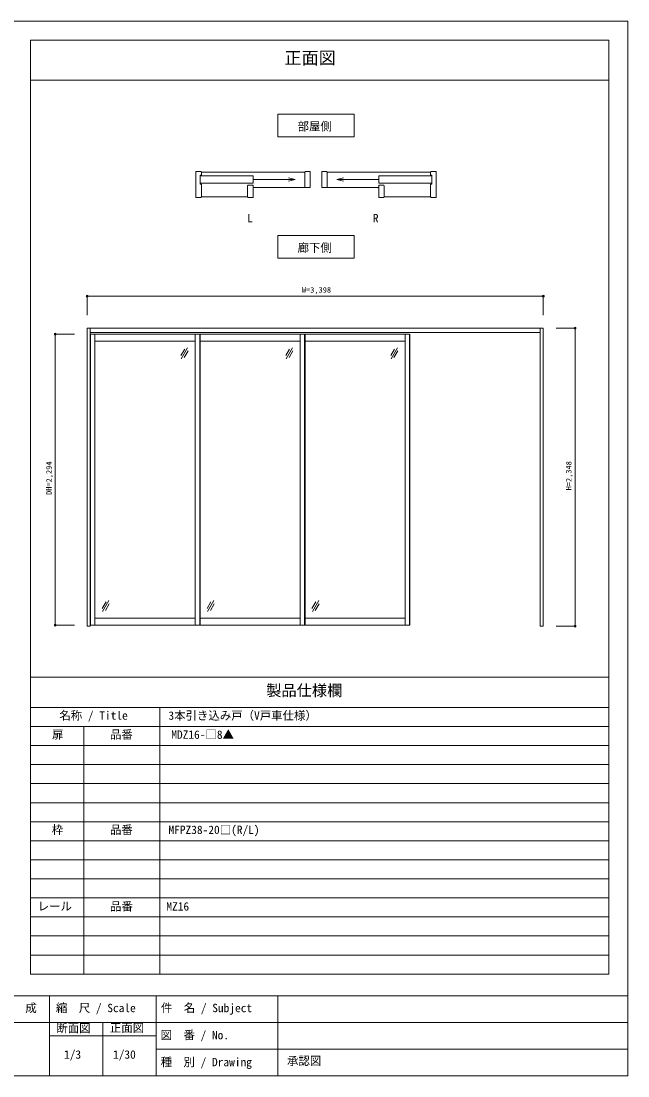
# Model space of a CAD drawing. Units: millimetres on the paper, enlarged 5 times, with parts at other scales. Extents: x -992 to 1008, y -685 to 700.
# Drawn here: x 210 to 1008, y -685 to 700 of the extents above; entities that cross this region are included whole.
import ezdxf
from ezdxf.enums import TextEntityAlignment as Align

# ---------------------------------------------------------------- set-up
doc = ezdxf.new("R2010")
doc.units = ezdxf.units.MM
doc.header["$LTSCALE"] = 5
doc.header["$PDMODE"] = 32
doc.header["$PDSIZE"] = 2.5
for name, color, linetype, lineweight in [('1-0_H-SYM', 7, 'Continuous', 20), ('1-1_0', 7, 'Continuous', 20), ('3-0', 7, 'Continuous', 20)]:
    doc.layers.add(name, color=color, linetype=linetype, lineweight=lineweight)
doc.styles.add('ＭＳ ゴシック', font='')
doc.styles.get('ＭＳ ゴシック').set_extended_font_data('MS Gothic')

msp = doc.modelspace()

# ---------------------------------------------------------------- linework, layer by layer
at = {"layer": '1-0_H-SYM'}
for p, q in [((222.5, -161.25), (222.5, 675)), ((222.5, -201.25), (982.5, -201.25))]:
    msp.add_line(p, q, dxfattribs=at)
at = {"layer": '1-1_0'}
for p, q in [((982.5, 675), (222.5, 675)), ((982.5, -551.25), (982.5, 675)), ((222.5, 622.5), (982.5, 622.5)), ((982.5, -161.25), (982.5, 622.5)), ((222.5, -551.25), (222.5, -161.25)), ((222.5, -161.25), (982.5, -161.25)), ((222.5, -161.25), (982.5, -161.25)), ((392.5, -551.25), (392.5, -201.25)), ((222.5, -226.25), (982.5, -226.25)), ((292.5, -551.25), (292.5, -226.25)), ((222.5, -251.25), (982.5, -251.25)), ((222.5, -276.25), (982.5, -276.25)), ((222.5, -301.25), (982.5, -301.25)), ((222.5, -326.25), (982.5, -326.25)), ((222.5, -351.25), (982.5, -351.25)), ((222.5, -376.25), (982.5, -376.25)), ((222.5, -401.25), (982.5, -401.25)), ((222.5, -426.25), (982.5, -426.25)), ((222.5, -451.25), (982.5, -451.25)), ((222.5, -476.25), (982.5, -476.25)), ((222.5, -501.25), (982.5, -501.25)), ((222.5, -526.25), (982.5, -526.25)), ((222.5, -551.25), (982.5, -551.25)), ((1007.5, -580), (-992.5, -580)), ((247.5, -580), (247.5, -685)), ((387.5, -580), (387.5, -685)), ((547.5, -580), (547.5, -685)), ((1007.5, -615), (-587.5, -615)), ((317.5, -615), (317.5, -685)), ((387.5, -632.5), (247.5, -632.5)), ((1007.5, -650), (387.5, -650))]:
    msp.add_line(p, q, dxfattribs=at)
msp.add_lwpolyline([(-992.5, -685), (1007.5, -685), (1007.5, 700), (-992.5, 700)], close=True, dxfattribs=at)
msp.add_lwpolyline([(222.5, -161.25), (222.5, 622.5), (982.5, 622.5)], dxfattribs=at)
at = {"layer": '3-0'}
for p, q in [((446.179, 502.594), (439.729, 502.594)), ((439.729, 468.394), (439.729, 502.594)), ((446.929, 501.694), (582.829, 501.694)), ((582.829, 501.844), (582.829, 481.294)), ((590.029, 481.294), (590.029, 502.594)), ((605.029, 481.294), (605.029, 502.594)), ((612.229, 501.844), (612.229, 481.294)), ((748.129, 501.694), (612.229, 501.694)), ((748.879, 502.594), (755.329, 502.594)), ((755.329, 468.394), (755.329, 502.594)), ((445.429, 497.794), (445.429, 486.019)), ((446.929, 497.794), (445.429, 497.794)), ((445.429, 496.894), (514.935, 496.894)), ((514.935, 486.994), (445.429, 486.994)), ((445.429, 486.019), (446.929, 486.019)), ((514.935, 496.894), (514.935, 486.994)), ((514.935, 491.944), (570.104, 491.944)), ((570.104, 491.944), (561.41, 494.273)), ((570.104, 491.944), (561.41, 489.614)), ((624.955, 491.944), (633.648, 494.273)), ((624.955, 491.944), (633.648, 489.614)), ((680.124, 491.944), (624.955, 491.944)), ((749.629, 496.894), (680.124, 496.894)), ((680.124, 496.894), (680.124, 486.994)), ((680.124, 486.994), (749.629, 486.994)), ((748.129, 497.794), (749.629, 497.794)), ((749.629, 486.019), (748.129, 486.019)), ((749.629, 497.794), (749.629, 486.019)), ((514.935, 468.394), (514.935, 484.594)), ((514.935, 481.294), (590.029, 481.294)), ((680.124, 481.294), (605.029, 481.294)), ((680.124, 468.394), (680.124, 484.594)), ((446.179, 468.394), (439.729, 468.394)), ((446.929, 469.294), (507.735, 469.294)), ((748.129, 469.294), (687.324, 469.294)), ((748.879, 468.394), (755.329, 468.394)), ((300.668, 297.007), (296.668, 297.007)), ((296.668, 297.007), (296.668, -94.327)), ((300.668, -94.327), (300.668, 297.007)), ((300.668, 297.007), (892.335, 297.007)), ((300.668, 291.007), (892.335, 291.007)), ((896.335, 297.007), (892.335, 297.007)), ((892.335, 297.007), (892.335, -94.327)), ((896.335, 297.007), (896.335, -94.327)), ((301.168, -93.327), (301.168, 289.007)), ((301.168, 289.007), (720.501, 289.007)), ((307.001, -93.327), (307.001, 289.007)), ((307.001, 279.84), (439.001, 279.84)), ((439.001, -93.327), (439.001, 289.007)), ((444.835, -93.327), (444.835, 289.007)), ((445.335, -93.327), (445.335, 289.007)), ((445.335, 279.84), (576.835, 279.84)), ((576.835, -93.327), (576.835, 289.007)), ((582.668, -93.327), (582.668, 289.007)), ((583.168, -93.327), (583.168, 289.007)), ((583.168, 279.84), (714.668, 279.84)), ((714.668, -93.327), (714.668, 289.007)), ((720.501, -93.327), (720.501, 289.007)), ((721.001, -93.327), (721.001, 289.007)), ((420.054, 260.753), (425.054, 269.414)), ((420.552, 256.617), (428.886, 271.05)), ((424.384, 258.253), (429.384, 266.914)), ((557.887, 260.753), (562.887, 269.414)), ((558.386, 256.617), (566.719, 271.05)), ((562.217, 258.253), (567.217, 266.914)), ((695.721, 260.753), (700.721, 269.414)), ((696.219, 256.617), (704.552, 271.05)), ((700.051, 258.253), (705.051, 266.914)), ((321.619, -62.573), (316.619, -71.234)), ((325.45, -60.937), (317.117, -75.37)), ((325.949, -65.073), (320.949, -73.734)), ((459.452, -62.573), (454.452, -71.234)), ((463.284, -60.937), (454.95, -75.37)), ((463.782, -65.073), (458.782, -73.734)), ((597.285, -62.573), (592.285, -71.234)), ((601.117, -60.937), (592.784, -75.37)), ((601.615, -65.073), (596.615, -73.734)), ((296.668, -94.327), (300.668, -94.327)), ((721.001, -93.327), (301.168, -93.327)), ((439.001, -84.16), (307.001, -84.16)), ((576.835, -84.16), (445.335, -84.16)), ((714.668, -84.16), (583.168, -84.16)), ((892.335, -94.327), (896.335, -94.327))]:
    msp.add_line(p, q, dxfattribs=at)
at = {"layer": '3-0', "color": 4, "lineweight": 9}
for p, q in [((296.668, 338.673), (296.668, 313.673)), ((296.668, 338.673), (896.335, 338.673)), ((896.335, 338.673), (896.335, 313.673)), ((938.001, 297.007), (913.001, 297.007)), ((938.001, 297.007), (938.001, -94.327)), ((255.001, 289.007), (280.001, 289.007)), ((255.001, 289.007), (255.001, -93.327)), ((255.001, -93.327), (280.001, -93.327)), ((938.001, -94.327), (913.001, -94.327))]:
    msp.add_line(p, q, dxfattribs=at)
at = {"layer": '3-0'}
for points in [[(547.529, 577.966), (647.529, 577.966), (647.529, 547.966), (547.529, 547.966)], [(547.529, 388.623), (647.529, 388.623), (647.529, 418.623), (547.529, 418.623)]]:
    msp.add_lwpolyline(points, close=True, dxfattribs=at)
for points in [[(446.179, 502.594), (446.929, 501.844), (446.929, 497.794)], [(582.829, 501.844), (583.579, 502.594), (590.029, 502.594)], [(612.229, 501.844), (611.479, 502.594), (605.029, 502.594)], [(748.879, 502.594), (748.129, 501.844), (748.129, 497.794)], [(446.179, 468.394), (446.929, 469.144), (446.929, 486.019)], [(748.879, 468.394), (748.129, 469.144), (748.129, 486.019)], [(507.735, 469.144), (507.735, 483.844), (508.485, 484.594), (514.935, 484.594)], [(687.324, 469.144), (687.324, 483.844), (686.574, 484.594), (680.124, 484.594)], [(507.735, 469.144), (508.485, 468.394), (514.935, 468.394)], [(687.324, 469.144), (686.574, 468.394), (680.124, 468.394)]]:
    msp.add_lwpolyline(points, dxfattribs=at)
at = {"layer": '3-0', "color": 5}
for p in [(296.668, 338.673), (896.335, 338.673), (938.001, 297.007), (255.001, 289.007), (255.001, -93.327), (938.001, -94.327)]:
    msp.add_point(p, dxfattribs=at)

# ---------------------------------------------------------------- texts
at = {"layer": '1-0_H-SYM', "style": 'ＭＳ ゴシック'}
for s, p in [('扉', (250.667, -245.682)), ('品番', (326.833, -245.682)), ('MDZ16-□8▲', (407.417, -245.682)), ('枠', (250.333, -370.682)), ('品番', (326.833, -370.682)), ('MFPZ38-20□(R/L)', (403.667, -370.682)), ('レール', (231.825, -471.18)), ('品番', (326.875, -471.25)), ('MZ16', (400.928, -471.25))]:
    msp.add_text(s, height=11, dxfattribs=at).set_placement(p, align=Align.BOTTOM_LEFT)
at = {"layer": '1-1_0', "style": 'ＭＳ ゴシック'}
for s, height, p in [('正面図', 16.5, (556.119, 638.489)), ('製品仕様欄', 14.66, (532.198, -190.536)), ('名称 / Title', 11, (260.32, -220.528)), ('3本引き込み戸（V戸車仕様）', 11, (403.667, -220.682)), ('作\u3000成', 11, (185.583, -604.606)), ('縮\u3000尺 / Scale', 11, (255.842, -604.606)), ('件\u3000名 / Subject', 11, (393.805, -604.618)), ('断面図', 11, (256.272, -631.073)), ('正面図', 11, (326.67, -630.718)), ('図\u3000番 / No.', 11, (393.387, -640.175)), ('1/3', 11, (266.458, -665.724)), ('1/30', 11, (330.833, -665.724)), ('種\u3000別 / Drawing', 11, (393.472, -675.643)), ('承認図', 11, (559.516, -674.048))]:
    msp.add_text(s, height=height, dxfattribs=at).set_placement(p, align=Align.BOTTOM_LEFT)
at = {"layer": '3-0', "style": 'ＭＳ ゴシック'}
for s, height, p in [('部屋側', 11, (573.399, 552.966)), ('L', 11, (506.959, 432.523)), ('R', 11, (672.259, 432.523)), ('廊下側', 11, (573.399, 393.623)), ('W=3,398', 7.331, (579.001, 341.173))]:
    msp.add_text(s, height=height, dxfattribs=at).set_placement(p, align=Align.BOTTOM_LEFT)
for s, p in [('DH=2,294', (252.501, 77.84)), ('H=2,348', (935.501, 83.84))]:
    msp.add_text(s, height=7.331, rotation=90, dxfattribs=at).set_placement(p, align=Align.BOTTOM_LEFT)

doc.saveas('drawing.dxf')
